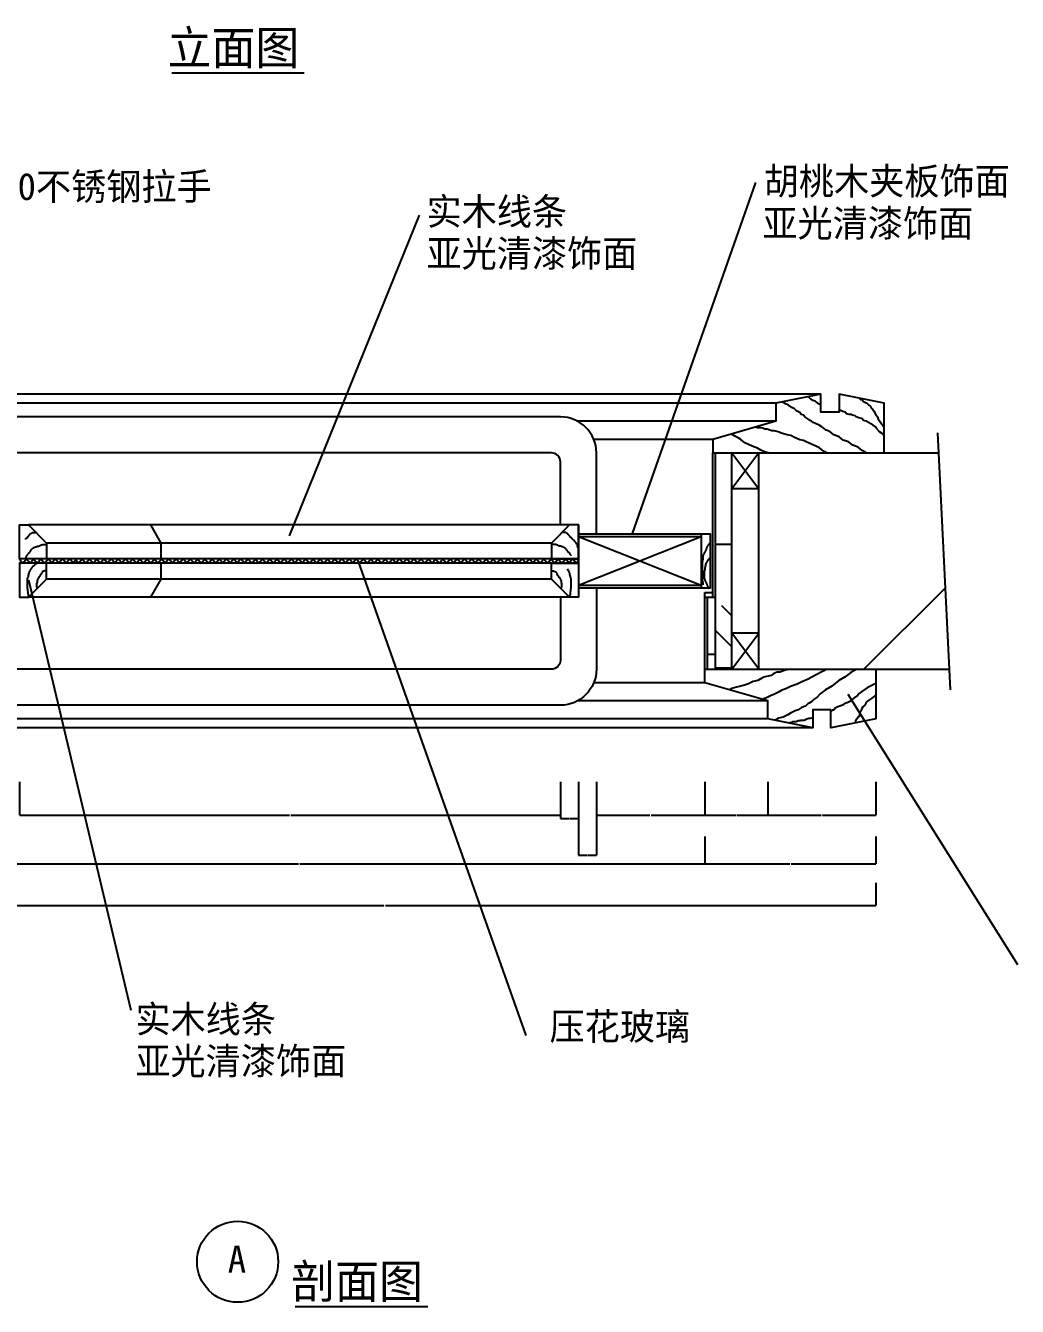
# Model space of a CAD drawing. Header units: metres. Extents: x 0 to 5399, y 0 to 6892.
# Drawn here: x 1130 to 3331, y 230 to 3071 of the extents above; entities that cross this region are included whole.
import ezdxf

# ---------------------------------------------------------------- set-up
doc = ezdxf.new("R2010")
doc.units = ezdxf.units.M
for name, color, linetype in [('2', 2, 'Continuous'), ('3', 3, 'Continuous'), ('4', 4, 'Continuous'), ('7', 7, 'Continuous'), ('BH', 3, 'Continuous'), ('DIM', 3, 'Continuous'), ('TEXT', 3, 'Continuous')]:
    doc.layers.add(name, color=color, linetype=linetype)
doc.dimstyles.get("Standard").update_dxf_attribs({"dimtxt": 2.5, "dimasz": 2.5, "dimexe": 1.25, "dimexo": 0.625, "dimtad": 1, "dimcen": 2.5, "dimazin": 3, "dimtfac": 1, "dimtmove": 0, "dimatfit": 3})

# ---------------------------------------------------------------- blocks, each defined once
blk = doc.blocks.new('BH2')
at = {"layer": 'BH'}
blk.add_lwpolyline([(0, 32), (5, 28), (0, 24), (5, 20), (0, 16), (5, 12), (0, 8), (5, 4), (0, 0)], dxfattribs=at)
blk = doc.blocks.new('*D15')
for p, q in [((3016.94, 1169.06), (3016.94, 1119.03)), ((836.94, 1163.81), (836.94, 1119.03)), ((837.19, 1119.03), (1924.94, 1119.03)), ((1928.94, 1119.03), (3016.69, 1119.03))]:
    blk.add_line(p, q)
at = {"layer": 'Defpoints'}
for p in [(3016.94, 1169.06), (836.94, 1163.81), (836.94, 1119.03)]:
    blk.add_point(p, dxfattribs=at)
at = {"layer": 'DIM', "insert": (1926.94, 1119.03), "char_height": 1, "attachment_point": 5}
blk.add_mtext('1090', dxfattribs=at)
blk = doc.blocks.new('*D16')
for p, q in [((836.94, 1272.03), (836.94, 1211.43)), ((2636.94, 1272.03), (2636.94, 1211.43)), ((837.19, 1211.43), (1735.44, 1211.43)), ((1738.44, 1211.43), (2636.69, 1211.43))]:
    blk.add_line(p, q)
at = {"layer": 'Defpoints'}
for p in [(836.94, 1272.03), (2636.94, 1272.03), (836.94, 1211.43)]:
    blk.add_point(p, dxfattribs=at)
at = {"layer": 'DIM', "insert": (1736.94, 1211.43), "char_height": 1, "attachment_point": 5}
blk.add_mtext('450', dxfattribs=at)
blk = doc.blocks.new('*D17')
for p, q in [((1116.94, 1393.19), (1116.94, 1319.66)), ((2316.94, 1393.19), (2316.94, 1319.66)), ((1117.19, 1319.66), (1715.44, 1319.66)), ((1718.44, 1319.66), (2316.69, 1319.66))]:
    blk.add_line(p, q)
at = {"layer": 'Defpoints'}
for p in [(1116.94, 1393.19), (2316.94, 1393.19), (1116.94, 1319.66)]:
    blk.add_point(p, dxfattribs=at)
at = {"layer": 'DIM', "insert": (1716.94, 1319.66), "char_height": 1, "attachment_point": 5}
blk.add_mtext('600', dxfattribs=at)
blk = doc.blocks.new('*D24')
for p, q in [((2396.94, 1393.19), (2396.94, 1319.66)), ((2636.94, 1393.19), (2636.94, 1319.66)), ((2397.19, 1319.66), (2515.44, 1319.66)), ((2518.44, 1319.66), (2636.69, 1319.66))]:
    blk.add_line(p, q)
at = {"layer": 'Defpoints'}
for p in [(2396.94, 1393.19), (2636.94, 1393.19), (2396.94, 1319.66)]:
    blk.add_point(p, dxfattribs=at)
at = {"layer": 'DIM', "insert": (2516.94, 1319.66), "char_height": 1, "attachment_point": 5}
blk.add_mtext('120', dxfattribs=at)
blk = doc.blocks.new('*D26')
for p, q in [((2356.94, 1393.19), (2356.94, 1230.85)), ((2396.94, 1393.19), (2396.94, 1230.85)), ((2357.19, 1230.85), (2375.94, 1230.85)), ((2377.94, 1230.85), (2396.69, 1230.85))]:
    blk.add_line(p, q)
at = {"layer": 'Defpoints'}
for p in [(2356.94, 1393.19), (2396.94, 1393.19), (2356.94, 1230.85)]:
    blk.add_point(p, dxfattribs=at)
at = {"layer": 'DIM', "insert": (2376.94, 1230.85), "char_height": 1, "attachment_point": 5}
blk.add_mtext('20', dxfattribs=at)
blk = doc.blocks.new('*D27')
for p, q in [((2316.94, 1393.19), (2316.94, 1312.2)), ((2356.94, 1393.19), (2356.94, 1312.2)), ((2317.19, 1312.2), (2335.94, 1312.2)), ((2337.94, 1312.2), (2356.69, 1312.2))]:
    blk.add_line(p, q)
at = {"layer": 'Defpoints'}
for p in [(2316.94, 1393.19), (2356.94, 1393.19), (2316.94, 1312.2)]:
    blk.add_point(p, dxfattribs=at)
at = {"layer": 'DIM', "insert": (2336.94, 1312.2), "char_height": 1, "attachment_point": 5}
blk.add_mtext('20', dxfattribs=at)
blk = doc.blocks.new('*D29')
for p, q in [((2636.94, 1272.03), (2636.94, 1211.43)), ((3016.94, 1272.03), (3016.94, 1211.43)), ((2637.19, 1211.43), (2825.44, 1211.43)), ((2828.44, 1211.43), (3016.69, 1211.43))]:
    blk.add_line(p, q)
at = {"layer": 'Defpoints'}
for p in [(2636.94, 1272.03), (3016.94, 1272.03), (2636.94, 1211.43)]:
    blk.add_point(p, dxfattribs=at)
at = {"layer": 'DIM', "insert": (2826.94, 1211.43), "char_height": 1, "attachment_point": 5}
blk.add_mtext('190', dxfattribs=at)
blk = doc.blocks.new('*D30')
for p, q in [((2776.94, 1393.19), (2776.94, 1319.66)), ((3016.94, 1393.19), (3016.94, 1319.66)), ((2777.19, 1319.66), (2895.44, 1319.66)), ((2898.44, 1319.66), (3016.69, 1319.66))]:
    blk.add_line(p, q)
at = {"layer": 'Defpoints'}
for p in [(2776.94, 1393.19), (3016.94, 1393.19), (2776.94, 1319.66)]:
    blk.add_point(p, dxfattribs=at)
at = {"layer": 'DIM', "insert": (2896.94, 1319.66), "char_height": 1, "attachment_point": 5}
blk.add_mtext('120', dxfattribs=at)
blk = doc.blocks.new('*D31')
for p, q in [((2636.94, 1393.19), (2636.94, 1319.66)), ((2776.94, 1393.19), (2776.94, 1319.66)), ((2637.19, 1319.66), (2705.94, 1319.66)), ((2707.94, 1319.66), (2776.69, 1319.66))]:
    blk.add_line(p, q)
at = {"layer": 'Defpoints'}
for p in [(2636.94, 1393.19), (2776.94, 1393.19), (2636.94, 1319.66)]:
    blk.add_point(p, dxfattribs=at)
at = {"layer": 'DIM', "insert": (2706.94, 1319.66), "char_height": 1, "attachment_point": 5}
blk.add_mtext('70', dxfattribs=at)

msp = doc.modelspace()

# ---------------------------------------------------------------- hatches: boundary and pattern name
at = {"layer": 'BH'}
h = msp.add_hatch(dxfattribs=at)
h.set_pattern_fill('CORK', scale=72)
h.paths.add_polyline_path([(2696.94, 2123.21), (2660.94, 2123.21), (2660.94, 1643.21), (2696.94, 1643.21)])
h = msp.add_hatch(dxfattribs=at)
h.set_pattern_fill('ANSI31', scale=300)
h.paths.add_polyline_path([(3179.03, 1643.21), (3155.55, 2123.21), (2756.94, 2123.21), (2756.94, 1643.21)])
h = msp.add_hatch(dxfattribs=at)
h.set_pattern_fill('DOLMIT', scale=24)
h.paths.add_polyline_path([(2660.94, 1803.21), (2642.94, 1803.21), (2642.94, 1643.21), (2660.94, 1643.21)])

# ---------------------------------------------------------------- linework, layer by layer
at = {"layer": '2'}
for p, q in [((2756.94, 2123.21), (3155.55, 2123.21)), ((2756.94, 1643.21), (2756.94, 2123.21)), ((2756.94, 1643.21), (3179.03, 1643.21))]:
    msp.add_line(p, q, dxfattribs=at)
at = {"layer": '3'}
for p, q in [((2794.94, 2233.21), (256.01, 2233.21)), ((2794.94, 2193.21), (2355.67, 2193.21)), ((3153.37, 2167.86), (3181.28, 1597.34)), ((2756.94, 2123.21), (2696.94, 2043.21)), ((2696.94, 2123.21), (2756.94, 2043.21)), ((1129.81, 1931.34), (1130.86, 1932.39)), ((1130.86, 1932.39), (1131.39, 1932.92)), ((1131.39, 1933.45), (1131.92, 1933.98)), ((1131.39, 1932.92), (1131.39, 1933.45)), ((1131.92, 1933.98), (1132.98, 1935.04)), ((1132.98, 1935.04), (1134.04, 1935.57)), ((1134.04, 1935.57), (1135.1, 1936.1)), ((1135.1, 1936.1), (1135.63, 1937.16)), ((1135.63, 1937.16), (1136.15, 1937.69)), ((1136.15, 1938.22), (1137.21, 1939.28)), ((1136.15, 1937.69), (1136.15, 1938.22)), ((1137.21, 1939.28), (1137.74, 1939.81)), ((1137.74, 1939.81), (1138.27, 1940.86)), ((1138.27, 1940.86), (1139.86, 1941.92)), ((1139.86, 1941.92), (1140.39, 1943.51)), ((1140.39, 1943.51), (1141.44, 1944.04)), ((1141.44, 1944.04), (1141.97, 1944.04)), ((1141.97, 1944.04), (1142.5, 1944.57)), ((1142.5, 1944.57), (1143.56, 1945.1)), ((1143.56, 1945.1), (1144.09, 1945.63)), ((1144.09, 1945.63), (1144.62, 1945.63)), ((1144.62, 1945.63), (1145.15, 1946.16)), ((1145.15, 1946.16), (1146.74, 1946.16)), ((1146.74, 1946.69), (1152.55, 1946.69)), ((1146.74, 1946.16), (1146.74, 1946.69)), ((2327.14, 1946.69), (2321.32, 1946.69)), ((2327.14, 1946.16), (2327.14, 1946.69)), ((2328.72, 1946.16), (2327.14, 1946.16)), ((2329.25, 1945.63), (2328.72, 1946.16)), ((2329.78, 1945.63), (2329.25, 1945.63)), ((2330.31, 1945.1), (2329.78, 1945.63)), ((2331.37, 1944.57), (2330.31, 1945.1)), ((2331.9, 1944.04), (2331.37, 1944.57)), ((2332.43, 1944.04), (2331.9, 1944.04)), ((2333.49, 1943.51), (2332.43, 1944.04)), ((2334.01, 1941.92), (2333.49, 1943.51)), ((2335.6, 1940.86), (2334.01, 1941.92)), ((2336.13, 1939.81), (2335.6, 1940.86)), ((2336.66, 1939.28), (2336.13, 1939.81)), ((2337.72, 1938.22), (2336.66, 1939.28)), ((2337.72, 1937.69), (2337.72, 1938.22)), ((2338.25, 1937.16), (2337.72, 1937.69)), ((2338.78, 1936.1), (2338.25, 1937.16)), ((2339.83, 1935.57), (2338.78, 1936.1)), ((2340.89, 1935.04), (2339.83, 1935.57)), ((2341.95, 1933.98), (2340.89, 1935.04)), ((2342.48, 1933.45), (2341.95, 1933.98)), ((2342.48, 1932.92), (2342.48, 1933.45)), ((2343.01, 1932.39), (2342.48, 1932.92)), ((2344.07, 1931.34), (2343.01, 1932.39)), ((2628.94, 1937.21), (2356.94, 1829.21)), ((2628.94, 1829.21), (2356.94, 1937.21)), ((1140.39, 1903.81), (1140.92, 1904.87)), ((1140.92, 1904.87), (1141.44, 1905.93)), ((1141.44, 1905.93), (1142.5, 1906.99)), ((1142.5, 1906.99), (1143.56, 1908.57)), ((1143.56, 1908.57), (1145.15, 1910.16)), ((1145.15, 1910.16), (1147.26, 1912.28)), ((1147.26, 1912.28), (1147.79, 1912.28)), ((1147.79, 1912.81), (1148.85, 1912.81)), ((1147.79, 1912.28), (1147.79, 1912.81)), ((1148.85, 1913.34), (1149.91, 1913.34)), ((1148.85, 1912.81), (1148.85, 1913.34)), ((1149.91, 1913.34), (1150.97, 1914.4)), ((1150.97, 1914.4), (1152.55, 1914.93)), ((1152.55, 1914.93), (1153.61, 1914.93)), ((1153.61, 1914.93), (1154.14, 1915.46)), ((1154.14, 1915.46), (1155.73, 1915.46)), ((1155.73, 1915.46), (1156.26, 1915.98)), ((1156.26, 1915.98), (1157.32, 1916.51)), ((1157.32, 1916.51), (1159.43, 1916.51)), ((1159.43, 1916.51), (1160.49, 1917.04)), ((1160.49, 1917.04), (1162.08, 1917.04)), ((1162.08, 1917.04), (1162.61, 1917.57)), ((1162.61, 1917.57), (1163.66, 1918.1)), ((1163.66, 1918.1), (1165.78, 1919.16)), ((1165.78, 1919.16), (1166.84, 1919.16)), ((1166.84, 1919.16), (1167.9, 1919.69)), ((1167.9, 1919.69), (1176.36, 1919.69)), ((2296.94, 1923.21), (1176.94, 1923.21)), ((2305.98, 1919.69), (2297.51, 1919.69)), ((2307.03, 1919.16), (2305.98, 1919.69)), ((2308.09, 1919.16), (2307.03, 1919.16)), ((2310.21, 1918.1), (2308.09, 1919.16)), ((2311.27, 1917.57), (2310.21, 1918.1)), ((2311.8, 1917.04), (2311.27, 1917.57)), ((2313.38, 1917.04), (2311.8, 1917.04)), ((2314.44, 1916.51), (2313.38, 1917.04)), ((2316.56, 1916.51), (2314.44, 1916.51)), ((2317.62, 1915.98), (2316.56, 1916.51)), ((2318.14, 1915.46), (2317.62, 1915.98)), ((2319.73, 1915.46), (2318.14, 1915.46)), ((2320.26, 1914.93), (2319.73, 1915.46)), ((2321.32, 1914.93), (2320.26, 1914.93)), ((2322.91, 1914.4), (2321.32, 1914.93)), ((2323.96, 1913.34), (2322.91, 1914.4)), ((2325.02, 1913.34), (2323.96, 1913.34)), ((2325.02, 1912.81), (2325.02, 1913.34)), ((2326.08, 1912.81), (2325.02, 1912.81)), ((2326.08, 1912.28), (2326.08, 1912.81)), ((2326.61, 1912.28), (2326.08, 1912.28)), ((2328.72, 1910.16), (2326.61, 1912.28)), ((2330.31, 1908.57), (2328.72, 1910.16)), ((2331.37, 1906.99), (2330.31, 1908.57)), ((2332.43, 1905.93), (2331.37, 1906.99)), ((2332.96, 1904.87), (2332.43, 1905.93)), ((2333.49, 1903.81), (2332.96, 1904.87)), ((2345.12, 1930.28), (2344.07, 1931.34)), ((2345.65, 1929.75), (2345.12, 1930.28)), ((2346.71, 1929.22), (2345.65, 1929.75)), ((2347.77, 1927.63), (2346.71, 1929.22)), ((2348.3, 1927.1), (2347.77, 1927.63)), ((2348.83, 1927.1), (2348.3, 1927.1)), ((2348.83, 1926.57), (2348.83, 1927.1)), ((2349.36, 1925.51), (2348.83, 1926.57)), ((2351.47, 1923.4), (2349.36, 1925.51)), ((2352.53, 1921.81), (2351.47, 1923.4)), ((2353.59, 1920.75), (2352.53, 1921.81)), ((2354.12, 1920.22), (2353.59, 1920.75)), ((2354.65, 1919.69), (2354.12, 1920.22)), ((2354.65, 1918.1), (2354.65, 1919.69)), ((2355.71, 1912.81), (2354.65, 1918.1)), ((2356.76, 1911.75), (2355.71, 1912.81)), ((2356.76, 1911.22), (2356.76, 1911.75)), ((2637.5, 1903.88), (2636.91, 1902.7)), ((2638.09, 1904.47), (2637.5, 1903.88)), ((2638.68, 1905.35), (2638.09, 1904.47)), ((2638.97, 1906.52), (2638.68, 1905.35)), ((2639.27, 1907.11), (2638.97, 1906.52)), ((2639.56, 1907.7), (2639.27, 1907.11)), ((2639.85, 1908.88), (2639.56, 1908)), ((2639.56, 1908), (2639.56, 1907.7)), ((2640.44, 1910.05), (2639.85, 1908.88)), ((2640.74, 1911.23), (2640.44, 1910.05)), ((2641.03, 1912.11), (2640.74, 1911.23)), ((2641.33, 1913.29), (2641.03, 1912.41)), ((2641.03, 1912.41), (2641.03, 1912.11)), ((2641.62, 1913.58), (2641.33, 1913.29)), ((2641.91, 1914.47), (2641.62, 1913.88)), ((2641.62, 1913.88), (2641.62, 1913.58)), ((2642.21, 1915.35), (2641.91, 1914.47)), ((2642.8, 1916.23), (2642.21, 1915.35)), ((2643.39, 1916.82), (2642.8, 1916.23)), ((2643.97, 1917.41), (2643.39, 1916.82)), ((2644.56, 1918.29), (2643.97, 1917.41)), ((2645.45, 1919.17), (2644.56, 1918.29)), ((2645.74, 1919.47), (2645.45, 1919.17)), ((2646.33, 1920.05), (2645.74, 1919.47)), ((2646.62, 1920.64), (2646.33, 1920.05)), ((2646.92, 1921.52), (2646.62, 1920.64)), ((2647.8, 1922.7), (2646.92, 1921.52)), ((2648.39, 1923.29), (2647.8, 1922.7)), ((2648.68, 1923.88), (2648.39, 1923.29)), ((2648.98, 1924.47), (2648.68, 1923.88)), ((2648.98, 1925.05), (2648.98, 1924.47)), ((1130.86, 1890.05), (1131.39, 1891.11)), ((1131.39, 1891.11), (1131.92, 1891.63)), ((1131.92, 1892.16), (1132.45, 1893.22)), ((1131.92, 1891.63), (1131.92, 1892.16)), ((1132.45, 1893.22), (1132.98, 1893.75)), ((1132.98, 1895.34), (1133.51, 1895.87)), ((1132.98, 1893.75), (1132.98, 1895.34)), ((1133.51, 1895.87), (1134.04, 1896.4)), ((1134.04, 1896.4), (1135.1, 1897.46)), ((1135.1, 1898.52), (1137.21, 1900.63)), ((1135.1, 1897.46), (1135.1, 1898.52)), ((1137.21, 1900.63), (1137.74, 1901.69)), ((1137.74, 1901.69), (1138.8, 1902.22)), ((1138.8, 1902.22), (1140.39, 1903.81)), ((1152.03, 1876.28), (1150.44, 1874.7)), ((1154.14, 1877.87), (1152.03, 1876.28)), ((1156.26, 1878.4), (1154.14, 1877.87)), ((1157.84, 1878.4), (1156.26, 1878.4)), ((2335.07, 1902.22), (2333.49, 1903.81)), ((2336.13, 1901.69), (2335.07, 1902.22)), ((2336.66, 1900.63), (2336.13, 1901.69)), ((2338.78, 1898.52), (2336.66, 1900.63)), ((2338.78, 1897.46), (2338.78, 1898.52)), ((2339.83, 1896.4), (2338.78, 1897.46)), ((2340.36, 1895.87), (2339.83, 1896.4)), ((2340.89, 1895.34), (2340.36, 1895.87)), ((2631.61, 1879.17), (2631.32, 1878.58)), ((2631.32, 1878.58), (2631.32, 1842.41)), ((2631.91, 1881.82), (2631.61, 1881.23)), ((2631.61, 1881.23), (2631.61, 1879.17)), ((2632.2, 1884.17), (2631.91, 1883.29)), ((2631.91, 1883.29), (2631.91, 1881.82)), ((2632.5, 1885.94), (2632.2, 1885.05)), ((2632.2, 1885.05), (2632.2, 1884.17)), ((2632.79, 1891.23), (2632.5, 1890.94)), ((2632.5, 1890.94), (2632.5, 1885.94)), ((2633.09, 1893.88), (2632.79, 1893.29)), ((2632.79, 1893.29), (2632.79, 1891.23)), ((2633.38, 1895.35), (2633.09, 1894.47)), ((2633.09, 1894.47), (2633.09, 1893.88)), ((2633.97, 1897.41), (2633.38, 1896.23)), ((2633.38, 1896.23), (2633.38, 1895.35)), ((2634.26, 1898.58), (2633.97, 1898)), ((2633.97, 1898), (2633.97, 1897.41)), ((2634.85, 1899.17), (2634.26, 1898.58)), ((2635.44, 1900.35), (2634.85, 1899.17)), ((2636.03, 1900.94), (2635.44, 1900.35)), ((2636.32, 1901.82), (2636.03, 1900.94)), ((2636.62, 1902.41), (2636.32, 1901.82)), ((2636.91, 1902.7), (2636.62, 1902.41)), ((2638.97, 1876.53), (2638.97, 1875.35)), ((2639.27, 1876.53), (2638.97, 1876.53)), ((2639.27, 1877.11), (2639.27, 1876.53)), ((2639.56, 1877.11), (2639.27, 1877.11)), ((2639.56, 1878.29), (2639.56, 1877.11)), ((2639.85, 1878.29), (2639.56, 1878.29)), ((2639.85, 1878.88), (2639.85, 1878.29)), ((2640.44, 1878.88), (2639.85, 1878.88)), ((2640.44, 1880.05), (2640.44, 1878.88)), ((2640.74, 1880.05), (2640.44, 1880.05)), ((2640.74, 1880.64), (2640.74, 1880.05)), ((2641.33, 1880.64), (2640.74, 1880.64)), ((2641.33, 1881.53), (2641.33, 1880.64)), ((2641.62, 1881.53), (2641.33, 1881.53)), ((2641.62, 1881.82), (2641.62, 1881.53)), ((2641.91, 1881.82), (2641.62, 1881.82)), ((2641.91, 1882.41), (2641.91, 1881.82)), ((2642.21, 1882.41), (2641.91, 1882.41)), ((2642.21, 1883.29), (2642.21, 1882.41)), ((2642.8, 1883.29), (2642.21, 1883.29)), ((2642.8, 1883.58), (2642.8, 1883.29)), ((2643.09, 1883.58), (2642.8, 1883.58)), ((2643.09, 1884.47), (2643.09, 1883.58)), ((2643.39, 1884.47), (2643.09, 1884.47)), ((2643.39, 1884.76), (2643.39, 1884.47)), ((2643.68, 1884.76), (2643.39, 1884.76)), ((2643.68, 1885.05), (2643.68, 1884.76)), ((2643.97, 1885.05), (2643.68, 1885.05)), ((2643.97, 1885.35), (2643.97, 1885.05)), ((2644.56, 1885.35), (2643.97, 1885.35)), ((2644.56, 1885.94), (2644.56, 1885.35)), ((2645.15, 1885.94), (2644.56, 1885.94)), ((2645.15, 1886.82), (2645.15, 1885.94)), ((2645.45, 1886.82), (2645.15, 1886.82)), ((2645.45, 1887.11), (2645.45, 1886.82)), ((2645.74, 1887.11), (2645.45, 1887.11)), ((2645.74, 1887.41), (2645.74, 1887.11)), ((2646.03, 1887.41), (2645.74, 1887.41)), ((2646.03, 1887.7), (2646.03, 1887.41)), ((2646.33, 1887.7), (2646.03, 1887.7)), ((2646.33, 1888), (2646.33, 1887.7)), ((2646.62, 1888), (2646.33, 1888)), ((2646.62, 1888.29), (2646.62, 1888)), ((2647.51, 1888.29), (2646.62, 1888.29)), ((2647.51, 1888.88), (2647.51, 1888.29)), ((2647.8, 1888.88), (2647.51, 1888.88)), ((2647.8, 1889.17), (2647.8, 1888.88)), ((2648.09, 1889.17), (2647.8, 1889.17)), ((2648.09, 1889.47), (2648.09, 1889.17)), ((2648.68, 1889.47), (2648.09, 1889.47)), ((2648.68, 1890.35), (2648.68, 1889.47)), ((2648.98, 1890.35), (2648.68, 1890.35)), ((2648.98, 1890.64), (2648.98, 1890.35)), ((1135.1, 1847.17), (1134.57, 1845.58)), ((1135.63, 1848.76), (1135.1, 1847.17)), ((1136.15, 1850.87), (1135.63, 1848.76)), ((1136.68, 1852.99), (1136.15, 1850.87)), ((1137.21, 1856.7), (1136.68, 1855.64)), ((1136.68, 1855.64), (1136.68, 1852.99)), ((1137.74, 1857.76), (1137.21, 1856.7)), ((1138.27, 1858.81), (1137.74, 1857.76)), ((1139.33, 1860.4), (1138.27, 1858.81)), ((1139.86, 1861.99), (1139.33, 1860.4)), ((1140.39, 1863.05), (1139.86, 1861.99)), ((1140.92, 1863.58), (1140.39, 1863.05)), ((1141.44, 1864.64), (1140.92, 1863.58)), ((1141.97, 1866.23), (1141.44, 1864.64)), ((1143.03, 1867.28), (1141.97, 1866.23)), ((1144.09, 1868.87), (1143.03, 1867.28)), ((1146.21, 1870.99), (1144.09, 1868.87)), ((1147.79, 1872.05), (1146.21, 1870.99)), ((1149.38, 1873.11), (1147.79, 1872.05)), ((1150.44, 1874.7), (1149.38, 1873.11)), ((1159.96, 1847.17), (1159.43, 1846.11)), ((1161.02, 1848.23), (1159.96, 1847.17)), ((1161.55, 1849.82), (1161.02, 1849.29)), ((1161.02, 1849.29), (1161.02, 1848.23)), ((1162.08, 1849.82), (1161.55, 1849.82)), ((1162.61, 1851.4), (1162.08, 1850.35)), ((1162.08, 1850.35), (1162.08, 1849.82)), ((1164.19, 1853.52), (1162.61, 1851.4)), ((1164.72, 1854.58), (1164.19, 1853.52)), ((1165.78, 1856.17), (1164.72, 1854.58)), ((1166.31, 1856.7), (1165.78, 1856.17)), ((1166.84, 1858.29), (1166.31, 1856.7)), ((1167.37, 1859.34), (1166.84, 1858.29)), ((1168.95, 1859.87), (1167.37, 1859.34)), ((1170.54, 1860.93), (1168.95, 1859.87)), ((1171.6, 1861.46), (1170.54, 1860.93)), ((1176.36, 1861.46), (1171.6, 1861.46)), ((1176.36, 1860.93), (1176.36, 1861.46)), ((2297.51, 1861.46), (2302.27, 1861.46)), ((2297.51, 1860.93), (2297.51, 1861.46)), ((2302.27, 1861.46), (2303.33, 1860.93)), ((2303.33, 1860.93), (2304.92, 1859.87)), ((2304.92, 1859.87), (2306.51, 1859.34)), ((2306.51, 1859.34), (2307.03, 1858.29)), ((2307.03, 1858.29), (2307.56, 1856.7)), ((2307.56, 1856.7), (2308.09, 1856.17)), ((2308.09, 1856.17), (2309.15, 1854.58)), ((2309.15, 1854.58), (2309.68, 1853.52)), ((2309.68, 1853.52), (2311.27, 1851.4)), ((2311.27, 1851.4), (2311.8, 1850.35)), ((2311.8, 1850.35), (2311.8, 1849.82)), ((2311.8, 1849.82), (2312.32, 1849.82)), ((2312.32, 1849.82), (2312.85, 1849.29)), ((2312.85, 1849.29), (2312.85, 1848.23)), ((2312.85, 1848.23), (2313.91, 1847.17)), ((2313.91, 1847.17), (2314.44, 1846.11)), ((2331.9, 1866.23), (2332.43, 1864.64)), ((2332.43, 1864.64), (2332.96, 1863.58)), ((2332.96, 1863.58), (2333.49, 1863.05)), ((2333.49, 1863.05), (2334.01, 1861.99)), ((2334.01, 1861.99), (2334.54, 1860.4)), ((2334.54, 1860.4), (2335.6, 1858.81)), ((2335.6, 1858.81), (2336.13, 1857.76)), ((2336.13, 1857.76), (2336.66, 1856.7)), ((2336.66, 1856.7), (2337.19, 1855.64)), ((2337.19, 1855.64), (2337.19, 1852.99)), ((2337.19, 1852.99), (2337.72, 1850.87)), ((2337.72, 1850.87), (2338.25, 1848.76)), ((2338.25, 1848.76), (2338.78, 1847.17)), ((2338.78, 1847.17), (2339.31, 1845.58)), ((2636.03, 1860.06), (2635.73, 1859.47)), ((2635.73, 1859.47), (2635.73, 1845.35)), ((2636.32, 1861.82), (2636.03, 1861.23)), ((2636.03, 1861.23), (2636.03, 1860.06)), ((2636.32, 1862.11), (2636.32, 1861.82)), ((2636.62, 1862.11), (2636.32, 1862.11)), ((2636.91, 1863), (2636.62, 1862.7)), ((2636.62, 1862.7), (2636.62, 1862.11)), ((2636.91, 1865.35), (2636.91, 1863)), ((2637.21, 1865.35), (2636.91, 1865.35)), ((2637.21, 1866.82), (2637.21, 1865.35)), ((2637.5, 1866.82), (2637.21, 1866.82)), ((2637.5, 1868.58), (2637.5, 1866.82)), ((2637.79, 1868.58), (2637.5, 1868.58)), ((2637.79, 1869.17), (2637.79, 1868.58)), ((2638.09, 1869.17), (2637.79, 1869.17)), ((2638.09, 1872.41), (2638.09, 1869.17)), ((2638.38, 1872.41), (2638.09, 1872.41)), ((2638.38, 1873.88), (2638.38, 1872.41)), ((2638.68, 1873.88), (2638.38, 1873.88)), ((2638.68, 1875.35), (2638.68, 1873.88)), ((2638.97, 1875.35), (2638.68, 1875.35)), ((1134.57, 1845.58), (1134.04, 1844.52)), ((1134.04, 1844.52), (1134.04, 1825.47)), ((1134.04, 1825.47), (1135.1, 1812.76)), ((1155.2, 1834.46), (1154.67, 1833.94)), ((1154.67, 1833.94), (1154.67, 1824.94)), ((1154.67, 1824.94), (1155.2, 1824.41)), ((1155.73, 1835.52), (1155.2, 1834.46)), ((1155.2, 1824.41), (1155.2, 1823.88)), ((1155.2, 1823.88), (1156.26, 1823.88)), ((1156.79, 1841.88), (1155.73, 1839.76)), ((1155.73, 1839.76), (1155.73, 1835.52)), ((1156.26, 1823.88), (1156.26, 1823.35)), ((1157.84, 1842.93), (1156.79, 1841.88)), ((1158.37, 1845.05), (1157.84, 1843.99)), ((1157.84, 1843.99), (1157.84, 1842.93)), ((1158.37, 1845.58), (1158.37, 1845.05)), ((1158.9, 1845.58), (1158.37, 1845.58)), ((1159.43, 1846.11), (1158.9, 1845.58)), ((2296.94, 1843.21), (1176.94, 1843.21)), ((2314.44, 1846.11), (2314.97, 1845.58)), ((2314.97, 1845.58), (2315.5, 1845.58)), ((2315.5, 1845.58), (2315.5, 1845.05)), ((2315.5, 1845.05), (2316.03, 1843.99)), ((2316.03, 1843.99), (2316.03, 1842.93)), ((2316.03, 1842.93), (2317.09, 1841.88)), ((2317.09, 1841.88), (2318.14, 1839.76)), ((2317.62, 1823.88), (2317.62, 1823.35)), ((2318.67, 1823.88), (2317.62, 1823.88)), ((2318.14, 1839.76), (2318.14, 1835.52)), ((2318.14, 1835.52), (2318.67, 1834.46)), ((2318.67, 1834.46), (2319.2, 1833.94)), ((2319.2, 1824.94), (2318.67, 1824.41)), ((2318.67, 1824.41), (2318.67, 1823.88)), ((2319.2, 1833.94), (2319.2, 1824.94)), ((2339.83, 1825.47), (2338.78, 1812.76)), ((2339.31, 1845.58), (2339.83, 1844.52)), ((2339.83, 1844.52), (2339.83, 1825.47)), ((2631.32, 1842.41), (2631.61, 1841.53)), ((2631.61, 1841.53), (2631.61, 1840.35)), ((2631.61, 1840.35), (2631.91, 1839.47)), ((2631.91, 1839.47), (2631.91, 1837.7)), ((2631.91, 1837.7), (2632.2, 1836.53)), ((2632.2, 1836.53), (2632.2, 1835.64)), ((2632.2, 1835.64), (2632.5, 1835.35)), ((2632.5, 1835.35), (2632.79, 1834.47)), ((2632.79, 1834.47), (2632.79, 1830.64)), ((2635.73, 1845.35), (2636.03, 1844.47)), ((2636.03, 1844.47), (2636.32, 1843.59)), ((2636.32, 1843.59), (2636.32, 1843)), ((2636.32, 1843), (2636.91, 1841.82)), ((2636.91, 1841.82), (2637.21, 1840.94)), ((2637.21, 1840.94), (2637.5, 1840.06)), ((2637.5, 1840.06), (2637.79, 1839.76)), ((2637.79, 1839.76), (2637.79, 1839.47)), ((2637.79, 1839.47), (2638.09, 1838.59)), ((2638.09, 1838.59), (2638.68, 1838)), ((2638.68, 1838), (2638.97, 1837.41)), ((2638.97, 1837.41), (2639.27, 1836.53)), ((2639.27, 1836.53), (2639.56, 1835.94)), ((2639.56, 1835.94), (2639.56, 1835.64)), ((2639.56, 1835.64), (2639.85, 1835.64)), ((2639.85, 1835.64), (2639.85, 1835.06)), ((2639.85, 1835.06), (2640.15, 1834.76)), ((2640.15, 1834.76), (2640.15, 1834.17)), ((2640.15, 1834.17), (2640.44, 1833.88)), ((2640.44, 1833.88), (2640.74, 1833.29)), ((2640.74, 1833.29), (2641.03, 1833)), ((2641.03, 1833), (2641.03, 1832.41)), ((2641.03, 1832.41), (2641.33, 1832.12)), ((2641.33, 1832.12), (2641.33, 1831.53)), ((2641.33, 1831.53), (2641.62, 1831.23)), ((2641.62, 1831.23), (2641.91, 1830.35)), ((2641.91, 1830.35), (2642.21, 1829.47)), ((2642.21, 1829.47), (2642.5, 1828.88)), ((2642.5, 1828.88), (2642.8, 1828.29)), ((2642.8, 1828.29), (2642.8, 1828)), ((2642.8, 1828), (2643.09, 1827.7)), ((2643.09, 1827.7), (2643.39, 1827.12)), ((2643.39, 1827.12), (2643.68, 1826.53)), ((2643.68, 1826.53), (2643.97, 1825.64)), ((2643.97, 1825.64), (2643.97, 1825.35)), ((2643.97, 1825.35), (2644.27, 1824.76)), ((2644.27, 1824.76), (2644.56, 1824.76)), ((2644.56, 1824.76), (2644.56, 1824.17)), ((2644.56, 1824.17), (2644.86, 1824.17)), ((2644.86, 1824.17), (2644.86, 1823.29)), ((2644.86, 1823.29), (2645.15, 1823.29)), ((1135.1, 1812.76), (1135.1, 1810.11)), ((1135.1, 1810.11), (1135.63, 1809.06)), ((1135.63, 1809.06), (1135.63, 1808.53)), ((1135.63, 1808.53), (1136.15, 1808)), ((1136.15, 1808), (1136.15, 1806.94)), ((1136.15, 1806.94), (1136.68, 1806.94)), ((1136.68, 1806.94), (1136.68, 1805.88)), ((1136.68, 1805.88), (1137.21, 1804.82)), ((1137.21, 1804.82), (1137.74, 1804.29)), ((1137.74, 1804.29), (1138.27, 1804.29)), ((2336.13, 1804.29), (2335.6, 1804.29)), ((2336.66, 1804.82), (2336.13, 1804.29)), ((2337.19, 1805.88), (2336.66, 1804.82)), ((2337.19, 1806.94), (2337.19, 1805.88)), ((2337.72, 1806.94), (2337.19, 1806.94)), ((2338.25, 1808.53), (2337.72, 1808)), ((2337.72, 1808), (2337.72, 1806.94)), ((2338.78, 1810.11), (2338.25, 1809.06)), ((2338.25, 1809.06), (2338.25, 1808.53)), ((2338.78, 1812.76), (2338.78, 1810.11)), ((2756.94, 1643.21), (2696.94, 1723.21)), ((2696.94, 1643.21), (2756.94, 1723.21)), ((2776.94, 1573.21), (2355.67, 1573.21)), ((2776.94, 1533.21), (373.87, 1533.21))]:
    msp.add_line(p, q, dxfattribs=at)
at = {"layer": '4'}
for p, q in [((2654.94, 1803.21), (2654.94, 2123.21)), ((2636.94, 1643.21), (2636.94, 1813.21)), ((2636.94, 1813.21), (2654.94, 1813.21))]:
    msp.add_line(p, q, dxfattribs=at)
for points in [[(3034.94, 2123.21), (3034.94, 2233.21), (2934.94, 2253.21), (2934.94, 2213.21), (2894.94, 2213.21), (2894.94, 2253.21), (2794.94, 2233.21), (2794.94, 2193.21), (2654.94, 2153.21), (2654.94, 2123.21), (2756.94, 2123.21)], [(2356.94, 1943.21), (2648.94, 1943.21), (2648.94, 1823.21), (2356.94, 1823.21)], [(3016.94, 1643.21), (3016.94, 1533.21), (2916.94, 1513.21), (2916.94, 1553.21), (2876.94, 1553.21), (2876.94, 1513.21), (2776.94, 1533.21), (2776.94, 1573.21), (2636.94, 1613.21), (2636.94, 1643.21), (2756.94, 1643.21)]]:
    msp.add_lwpolyline(points, dxfattribs=at)
for points in [[(2396.94, 1943.21), (2396.94, 2123.21, 0.41), (2316.94, 2203.21), (1546.94, 2203.21), (986.94, 2203.21)], [(2316.94, 1963.21), (2316.94, 2103.21, 0.41), (2296.94, 2123.21), (1546.94, 2123.21), (1046.94, 2123.21, 0.41), (1026.94, 2103.21), (1026.94, 1943.21)], [(2396.94, 1823.21), (2396.94, 1643.21, -0.41), (2316.94, 1563.21), (1546.94, 1563.21), (986.94, 1563.21)], [(2316.94, 1803.21), (2316.94, 1663.21, -0.41), (2296.94, 1643.21), (1546.94, 1643.21), (1046.94, 1643.21, -0.41), (1026.94, 1663.21), (1026.94, 1823.21)]]:
    msp.add_lwpolyline(points, format="xyb", dxfattribs=at)
for points in [[(1176.94, 1888.21), (1116.94, 1888.21), (1116.94, 1963.21), (1136.94, 1963.21), (1176.94, 1923.21)], [(2296.94, 1888.21), (2356.94, 1888.21), (2356.94, 1963.21), (2336.94, 1963.21), (2296.94, 1923.21)], [(1176.94, 1878.21), (1116.94, 1878.21), (1116.94, 1803.21), (1136.94, 1803.21), (1176.94, 1843.21)], [(2296.94, 1878.21), (2356.94, 1878.21), (2356.94, 1803.21), (2336.94, 1803.21), (2296.94, 1843.21)]]:
    msp.add_lwpolyline(points, close=True, dxfattribs=at)
at = {"layer": '7'}
for p, q in [((2894.94, 2253.21), (252.64, 2253.21)), ((2654.94, 2153.21), (2391.1, 2153.21)), ((2660.94, 1643.21), (2660.94, 2123.21)), ((2696.94, 1643.21), (2696.94, 2123.21)), ((2756.94, 2043.21), (2696.94, 2043.21)), ((2336.94, 1963.21), (1136.94, 1963.21)), ((1407.63, 1963.21), (1430.23, 1923.21)), ((2356.94, 1963.21), (2356.94, 1803.21)), ((2628.94, 1937.21), (2356.94, 1937.21)), ((2628.94, 1943.21), (2628.94, 1823.21)), ((1430.23, 1923.21), (1430.23, 1888.21)), ((2356.94, 1888.21), (1116.94, 1888.21)), ((2356.94, 1878.21), (1116.94, 1878.21)), ((1430.23, 1878.21), (1430.23, 1843.21)), ((1430.23, 1843.21), (1407.63, 1803.21)), ((2628.94, 1829.21), (2356.94, 1829.21)), ((2336.94, 1803.21), (1136.94, 1803.21)), ((2636.94, 1803.21), (2660.94, 1803.21)), ((2642.94, 1643.21), (2642.94, 1803.21)), ((2756.94, 1723.21), (2696.94, 1723.21)), ((2636.94, 1613.21), (2391.1, 1613.21)), ((2876.94, 1513.21), (377.24, 1513.21))]:
    msp.add_line(p, q, dxfattribs=at)
at = {"layer": 'BH'}
for p, q in [((2870.11, 2244.65), (2867.13, 2247.64)), ((2811.65, 2234.76), (2809.1, 2236.04)), ((2814.12, 2233.12), (2811.65, 2234.76)), ((2817.41, 2231.47), (2814.12, 2233.12)), ((2819.88, 2230.64), (2817.41, 2231.47)), ((2823.18, 2229), (2819.88, 2230.64)), ((2830.59, 2224.05), (2823.18, 2229)), ((2836.35, 2220.75), (2830.59, 2224.05)), ((2839.65, 2217.46), (2836.35, 2220.75)), ((2842.12, 2215.81), (2839.65, 2217.46)), ((2872.58, 2243.01), (2870.11, 2244.65)), ((2876.7, 2239.71), (2872.58, 2243.01)), ((2881.64, 2238.06), (2876.7, 2239.71)), ((2884.94, 2234.76), (2881.64, 2238.06)), ((2888.23, 2233.12), (2884.94, 2234.76)), ((2890.7, 2231.47), (2888.23, 2233.12)), ((2894.94, 2230.05), (2890.7, 2231.47)), ((2935.17, 2218.28), (2934.94, 2218.36)), ((2940.11, 2216.63), (2935.17, 2218.28)), ((2943.4, 2214.98), (2940.11, 2216.63)), ((2979.38, 2244.32), (2982.93, 2241.36)), ((2982.93, 2241.36), (2986.22, 2240.53)), ((2986.22, 2240.53), (2989.51, 2237.24)), ((2989.51, 2237.24), (2991.98, 2235.59)), ((2991.98, 2235.59), (2995.28, 2233.94)), ((2995.28, 2233.94), (2997.75, 2232.29)), ((2997.75, 2232.29), (3001.04, 2229)), ((3001.04, 2229), (3005.16, 2225.7)), ((3005.16, 2225.7), (3005.98, 2222.4)), ((3005.98, 2222.4), (3010.1, 2219.11)), ((3010.1, 2219.11), (3013.39, 2214.16)), ((2847.88, 2212.51), (2842.12, 2215.81)), ((2851.17, 2208.39), (2847.88, 2212.51)), ((2856.12, 2206.74), (2851.17, 2208.39)), ((2859.41, 2203.45), (2856.12, 2206.74)), ((2863.53, 2200.15), (2859.41, 2203.45)), ((2866, 2198.5), (2863.53, 2200.15)), ((2870.94, 2195.2), (2866, 2198.5)), ((2874.23, 2193.56), (2870.94, 2195.2)), ((2877.53, 2190.26), (2874.23, 2193.56)), ((2882.47, 2188.61), (2877.53, 2190.26)), ((2890.7, 2184.49), (2882.47, 2188.61)), ((2948.34, 2213.34), (2943.4, 2214.98)), ((2951.64, 2210.04), (2948.34, 2213.34)), ((2957.4, 2208.39), (2951.64, 2210.04)), ((2962.34, 2208.39), (2957.4, 2208.39)), ((2964.81, 2206.74), (2962.34, 2208.39)), ((2970.57, 2205.09), (2964.81, 2206.74)), ((2973.05, 2203.45), (2970.57, 2205.09)), ((2976.34, 2201.8), (2973.05, 2203.45)), ((2986.22, 2198.5), (2976.34, 2201.8)), ((2989.51, 2195.2), (2986.22, 2198.5)), ((2995.28, 2193.56), (2989.51, 2195.2)), ((3000.22, 2190.26), (2995.28, 2193.56)), ((3005.16, 2187.79), (3000.22, 2190.26)), ((3013.39, 2214.16), (3015.04, 2210.86)), ((3015.04, 2210.86), (3018.33, 2205.92)), ((3018.33, 2205.92), (3019.98, 2203.45)), ((3019.98, 2203.45), (3021.63, 2197.68)), ((3021.63, 2197.68), (3024.92, 2194.38)), ((3024.92, 2194.38), (3026.57, 2191.91)), ((3026.57, 2191.91), (3027.39, 2188.61)), ((3027.39, 2188.61), (3031.51, 2185.32)), ((2703.78, 2160.59), (2698.01, 2163.89)), ((2711.19, 2156.47), (2703.78, 2160.59)), ((2754.01, 2178.72), (2749.07, 2180.37)), ((2762.24, 2178.72), (2754.01, 2178.72)), ((2765.54, 2177.9), (2762.24, 2178.72)), ((2770.48, 2175.43), (2765.54, 2177.9)), ((2775.42, 2175.43), (2770.48, 2175.43)), ((2781.18, 2173.78), (2775.42, 2175.43)), ((2786.12, 2172.13), (2781.18, 2173.78)), ((2791.06, 2172.13), (2786.12, 2172.13)), ((2796.83, 2170.48), (2791.06, 2172.13)), ((2801.77, 2168.83), (2796.83, 2170.48)), ((2806.71, 2167.18), (2801.77, 2168.83)), ((2814.94, 2164.71), (2806.71, 2167.18)), ((2819.88, 2163.06), (2814.94, 2164.71)), ((2828.12, 2161.41), (2819.88, 2163.06)), ((2836.35, 2157.29), (2828.12, 2161.41)), ((2896.46, 2181.19), (2890.7, 2184.49)), ((2901.41, 2177.9), (2896.46, 2181.19)), ((2906.35, 2173.78), (2901.41, 2177.9)), ((2914.58, 2170.48), (2906.35, 2173.78)), ((2923.64, 2163.06), (2914.58, 2170.48)), ((2935.17, 2158.94), (2923.64, 2163.06)), ((3010.92, 2184.49), (3005.16, 2187.79)), ((3015.86, 2181.19), (3010.92, 2184.49)), ((3019.16, 2176.25), (3015.86, 2181.19)), ((3024.92, 2169.66), (3019.16, 2176.25)), ((3030.69, 2166.36), (3024.92, 2169.66)), ((3033.98, 2161.41), (3030.69, 2166.36)), ((3031.51, 2185.32), (3032.33, 2182.02)), ((2716.95, 2153.17), (2711.19, 2156.47)), ((2726.01, 2145.76), (2716.95, 2153.17)), ((2734.24, 2141.63), (2726.01, 2145.76)), ((2742.48, 2138.34), (2734.24, 2141.63)), ((2754.01, 2133.39), (2742.48, 2138.34)), ((2761.42, 2129.27), (2754.01, 2133.39)), ((2847.88, 2152.35), (2836.35, 2157.29)), ((2856.12, 2150.7), (2847.88, 2152.35)), ((2863.53, 2146.58), (2856.12, 2150.7)), ((2875.05, 2141.63), (2863.53, 2146.58)), ((2883.29, 2138.34), (2875.05, 2141.63)), ((2891.52, 2134.22), (2883.29, 2138.34)), ((2900.58, 2126.8), (2891.52, 2134.22)), ((2944.22, 2151.52), (2935.17, 2158.94)), ((2955.75, 2147.4), (2944.22, 2151.52)), ((2965.63, 2139.99), (2955.75, 2147.4)), ((2977.16, 2135.87), (2965.63, 2139.99)), ((2986.22, 2128.45), (2977.16, 2135.87)), ((2769.65, 2125.15), (2761.42, 2129.27)), ((2777.89, 2123.5), (2769.65, 2125.15)), ((2907.76, 2123.21), (2900.58, 2126.8)), ((2994.45, 2124.33), (2986.22, 2128.45)), ((2763.71, 1623.24), (2754.46, 1618.09)), ((2767.83, 1625.3), (2763.71, 1623.24)), ((2774, 1627.35), (2767.83, 1625.3)), ((2784.28, 1629.41), (2774, 1627.35)), ((2790.45, 1633.53), (2784.28, 1629.41)), ((2797.65, 1636.62), (2790.45, 1633.53)), ((2803.83, 1636.62), (2797.65, 1636.62)), ((2816.17, 1640.74), (2803.83, 1636.62)), ((2823.37, 1642.8), (2816.17, 1640.74)), ((2826.45, 1642.8), (2823.37, 1642.8)), ((2827.89, 1643.21), (2826.45, 1642.8)), ((2866.57, 1621.18), (2852.17, 1615)), ((2880.96, 1629.41), (2866.57, 1621.18)), ((2901.54, 1639.71), (2880.96, 1629.41)), ((2906.78, 1643.21), (2901.54, 1639.71)), ((2948.85, 1626.33), (2934.45, 1618.09)), ((2961.19, 1635.59), (2948.85, 1626.33)), ((2974.51, 1643.21), (2961.19, 1635.59)), ((2693.77, 1598.53), (2691.04, 1597.75)), ((2696.86, 1600.59), (2693.77, 1598.53)), ((2707.14, 1603.68), (2696.86, 1600.59)), ((2717.43, 1605.74), (2707.14, 1603.68)), ((2727.71, 1608.83), (2717.43, 1605.74)), ((2733.89, 1610.88), (2727.71, 1608.83)), ((2744.17, 1616.03), (2733.89, 1610.88)), ((2754.46, 1618.09), (2744.17, 1616.03)), ((2800.74, 1592.35), (2790.45, 1587.21)), ((2807.94, 1596.47), (2800.74, 1592.35)), ((2817.2, 1599.56), (2807.94, 1596.47)), ((2827.48, 1604.71), (2817.2, 1599.56)), ((2841.88, 1609.85), (2827.48, 1604.71)), ((2852.17, 1615), (2841.88, 1609.85)), ((2904.62, 1597.5), (2893.31, 1588.24)), ((2919.02, 1605.74), (2904.62, 1597.5)), ((2934.45, 1618.09), (2919.02, 1605.74)), ((2985.87, 1593.38), (2979.7, 1589.27)), ((2997.19, 1601.62), (2985.87, 1593.38)), ((3007.47, 1606.77), (2997.19, 1601.62)), ((3014.67, 1610.88), (3007.47, 1606.77)), ((2767.83, 1577.94), (2765.59, 1576.45)), ((2774, 1580), (2767.83, 1577.94)), ((2784.28, 1585.15), (2774, 1580)), ((2790.45, 1587.21), (2784.28, 1585.15)), ((2865.54, 1566.62), (2860.39, 1561.47)), ((2868.62, 1567.65), (2865.54, 1566.62)), ((2874.79, 1571.77), (2868.62, 1567.65)), ((2879.94, 1576.91), (2874.79, 1571.77)), ((2886.11, 1581.03), (2879.94, 1576.91)), ((2893.31, 1588.24), (2886.11, 1581.03)), ((2942.68, 1563.53), (2936.51, 1561.47)), ((2945.76, 1565.59), (2942.68, 1563.53)), ((2949.88, 1567.65), (2945.76, 1565.59)), ((2952.96, 1568.68), (2949.88, 1567.65)), ((2957.08, 1570.74), (2952.96, 1568.68)), ((2960.16, 1572.8), (2957.08, 1570.74)), ((2961.19, 1573.83), (2960.16, 1572.8)), ((2964.28, 1575.88), (2961.19, 1573.83)), ((2968.39, 1580), (2964.28, 1575.88)), ((2975.59, 1585.15), (2968.39, 1580)), ((2979.7, 1589.27), (2975.59, 1585.15)), ((2992.05, 1563.53), (2987.93, 1559.41)), ((2996.16, 1570.74), (2992.05, 1563.53)), ((3001.3, 1574.85), (2996.16, 1570.74)), ((3007.47, 1578.97), (3001.3, 1574.85)), ((3013.64, 1583.09), (3007.47, 1578.97)), ((3016.94, 1586.38), (3013.64, 1583.09)), ((2800.74, 1534.71), (2794.57, 1530.59)), ((2811.02, 1536.77), (2800.74, 1534.71)), ((2821.31, 1541.91), (2811.02, 1536.77)), ((2827.48, 1546.03), (2821.31, 1541.91)), ((2837.77, 1551.18), (2827.48, 1546.03)), ((2843.94, 1553.24), (2837.77, 1551.18)), ((2851.14, 1557.35), (2843.94, 1553.24)), ((2857.31, 1560.44), (2851.14, 1557.35)), ((2860.39, 1561.47), (2857.31, 1560.44)), ((2876.94, 1535.47), (2870.68, 1533.68)), ((2919.02, 1551.18), (2916.94, 1550.14)), ((2920.05, 1552.21), (2919.02, 1551.18)), ((2923.13, 1552.21), (2920.05, 1552.21)), ((2925.19, 1556.33), (2923.13, 1552.21)), ((2929.31, 1558.38), (2925.19, 1556.33)), ((2932.39, 1559.41), (2929.31, 1558.38)), ((2936.51, 1561.47), (2932.39, 1559.41)), ((2977.65, 1536.77), (2973.53, 1531.62)), ((2978.67, 1537.8), (2977.65, 1536.77)), ((2980.73, 1541.91), (2978.67, 1537.8)), ((2982.79, 1549.12), (2980.73, 1545)), ((2980.73, 1545), (2980.73, 1541.91)), ((2983.82, 1552.21), (2982.79, 1549.12)), ((2985.87, 1556.33), (2983.82, 1552.21)), ((2987.93, 1559.41), (2985.87, 1556.33)), ((2794.57, 1530.59), (2793.27, 1529.94)), ((2825.42, 1524.41), (2824.13, 1523.77)), ((2828.51, 1524.41), (2825.42, 1524.41)), ((2832.62, 1526.47), (2828.51, 1524.41)), ((2839.82, 1526.47), (2832.62, 1526.47)), ((2843.94, 1528.53), (2839.82, 1526.47)), ((2849.08, 1528.53), (2843.94, 1528.53)), ((2850.11, 1529.56), (2849.08, 1528.53)), ((2857.31, 1529.56), (2850.11, 1529.56)), ((2861.42, 1531.62), (2857.31, 1529.56)), ((2867.59, 1533.68), (2861.42, 1531.62)), ((2870.68, 1533.68), (2867.59, 1533.68)), ((2970.45, 1526.47), (2969.42, 1523.38)), ((2971.48, 1527.5), (2970.45, 1526.47)), ((2972.5, 1530.59), (2971.48, 1527.5)), ((2973.53, 1531.62), (2972.5, 1530.59))]:
    msp.add_line(p, q, dxfattribs=at)
for points in [[(1116.94, 1887.28), (1124.19, 1878.21), (1132.19, 1888.21), (1140.19, 1878.21), (1148.19, 1888.21), (1156.19, 1878.21), (1164.19, 1888.21), (1172.19, 1878.21), (1180.19, 1888.21)], [(2356.94, 1884.4), (2351.98, 1878.21), (2343.98, 1888.21), (2335.98, 1878.21), (2327.98, 1888.21)]]:
    msp.add_lwpolyline(points, dxfattribs=at)
at = {"layer": 'TEXT'}
for p, q in [((1454.42, 2966.64), (1748.29, 2966.64)), ((1728.51, 229.52), (2022.39, 229.52))]:
    msp.add_line(p, q, dxfattribs=at)
msp.add_circle((1600.73, 328.53), 90, dxfattribs=at)

# ---------------------------------------------------------------- block references
at = {"layer": '3', "yscale": 2, "zscale": 2}
for p, xscale, rotation in [((1180.19, 1888.21), 2, 270), ((1303.98, 1888.21), -2, 90), ((1303.98, 1888.21), 2, 270), ((1431.98, 1888.21), -2, 90), ((1431.98, 1888.21), 2, 270), ((1559.98, 1888.21), -2, 90), ((1559.98, 1888.21), 2, 270), ((1687.98, 1888.21), -2, 90), ((1687.98, 1888.21), 2, 270), ((1815.98, 1888.21), -2, 90), ((1815.98, 1888.21), 2, 270), ((1943.98, 1888.21), -2, 90), ((1943.98, 1888.21), 2, 270), ((2071.98, 1888.21), -2, 90), ((2071.98, 1888.21), 2, 270), ((2199.98, 1888.21), -2, 90), ((2199.98, 1888.21), 2, 270), ((2327.98, 1888.21), -2, 90)]:
    msp.add_blockref('BH2', p, dxfattribs=dict(at, xscale=xscale, rotation=rotation))

# ---------------------------------------------------------------- texts
at = {"layer": '3'}
for s, p in [('胡桃木夹板饰面', (2767.83, 2696.23)), ('直径40不锈钢拉手', (915.63, 2684.2)), ('实木线条', (2019.67, 2628.82)), ('亚光清漆饰面', (2764.89, 2602.59)), ('亚光清漆饰面', (2019.67, 2535.77)), ('实木线条', (1373.77, 836.97)), ('压花玻璃', (2292.72, 820.7)), ('亚光清漆饰面', (1373.77, 743.91))]:
    msp.add_text(s, height=60, dxfattribs=at).set_placement(p)
at = {"layer": 'TEXT'}
for s, height, p in [('立面图', 75, (1445.22, 2984.58)), ('A', 60, (1578.79, 304.39)), ('剖面图', 75, (1719.32, 247.46))]:
    msp.add_text(s, height=height, dxfattribs=at).set_placement(p)

# ---------------------------------------------------------------- dimensions: what is measured, and where the dimension line sits
at = {"layer": 'DIM'}
for base, p1, p2, text, picture, middle in [((1116.94, 1319.66), (1116.94, 1393.19), (2316.94, 1393.19), '600', '*D17', (1716.94, 1319.66)), ((2316.94, 1312.2), (2316.94, 1393.19), (2356.94, 1393.19), '20', '*D27', (2336.94, 1312.2)), ((2356.94, 1230.85), (2356.94, 1393.19), (2396.94, 1393.19), '20', '*D26', (2376.94, 1230.85)), ((2396.94, 1319.66), (2396.94, 1393.19), (2636.94, 1393.19), '120', '*D24', (2516.94, 1319.66)), ((2636.94, 1319.66), (2636.94, 1393.19), (2776.94, 1393.19), '70', '*D31', (2706.94, 1319.66)), ((2776.94, 1319.66), (2776.94, 1393.19), (3016.94, 1393.19), '120', '*D30', (2896.94, 1319.66)), ((836.94, 1211.43), (836.94, 1272.03), (2636.94, 1272.03), '450', '*D16', (1736.94, 1211.43)), ((2636.94, 1211.43), (2636.94, 1272.03), (3016.94, 1272.03), '190', '*D29', (2826.94, 1211.43)), ((836.94, 1119.03), (836.94, 1163.81), (3016.94, 1169.06), '1090', '*D15', (1926.94, 1119.03))]:
    dim = msp.add_linear_dim(base=base, p1=p1, p2=p2, text=text, dimstyle='Standard', dxfattribs=at)
    dim.commit()
    dim.dimension.update_dxf_attribs({"geometry": picture, "text_midpoint": middle})

# ---------------------------------------------------------------- leaders
at = {"layer": 'TEXT'}
for points in [[(2476.48, 1944.08), (2750.08, 2722.91)], [(1715.47, 1939.15), (2004.55, 2650.92)], [(1868.34, 1882.41), (2240.01, 830.22)], [(1136.47, 1841.15), (1363.61, 886.96)], [(2954.51, 1587.49), (3330.64, 987.98)]]:
    msp.add_leader(points, dimstyle='Standard', dxfattribs=at)

doc.saveas('drawing.dxf')
